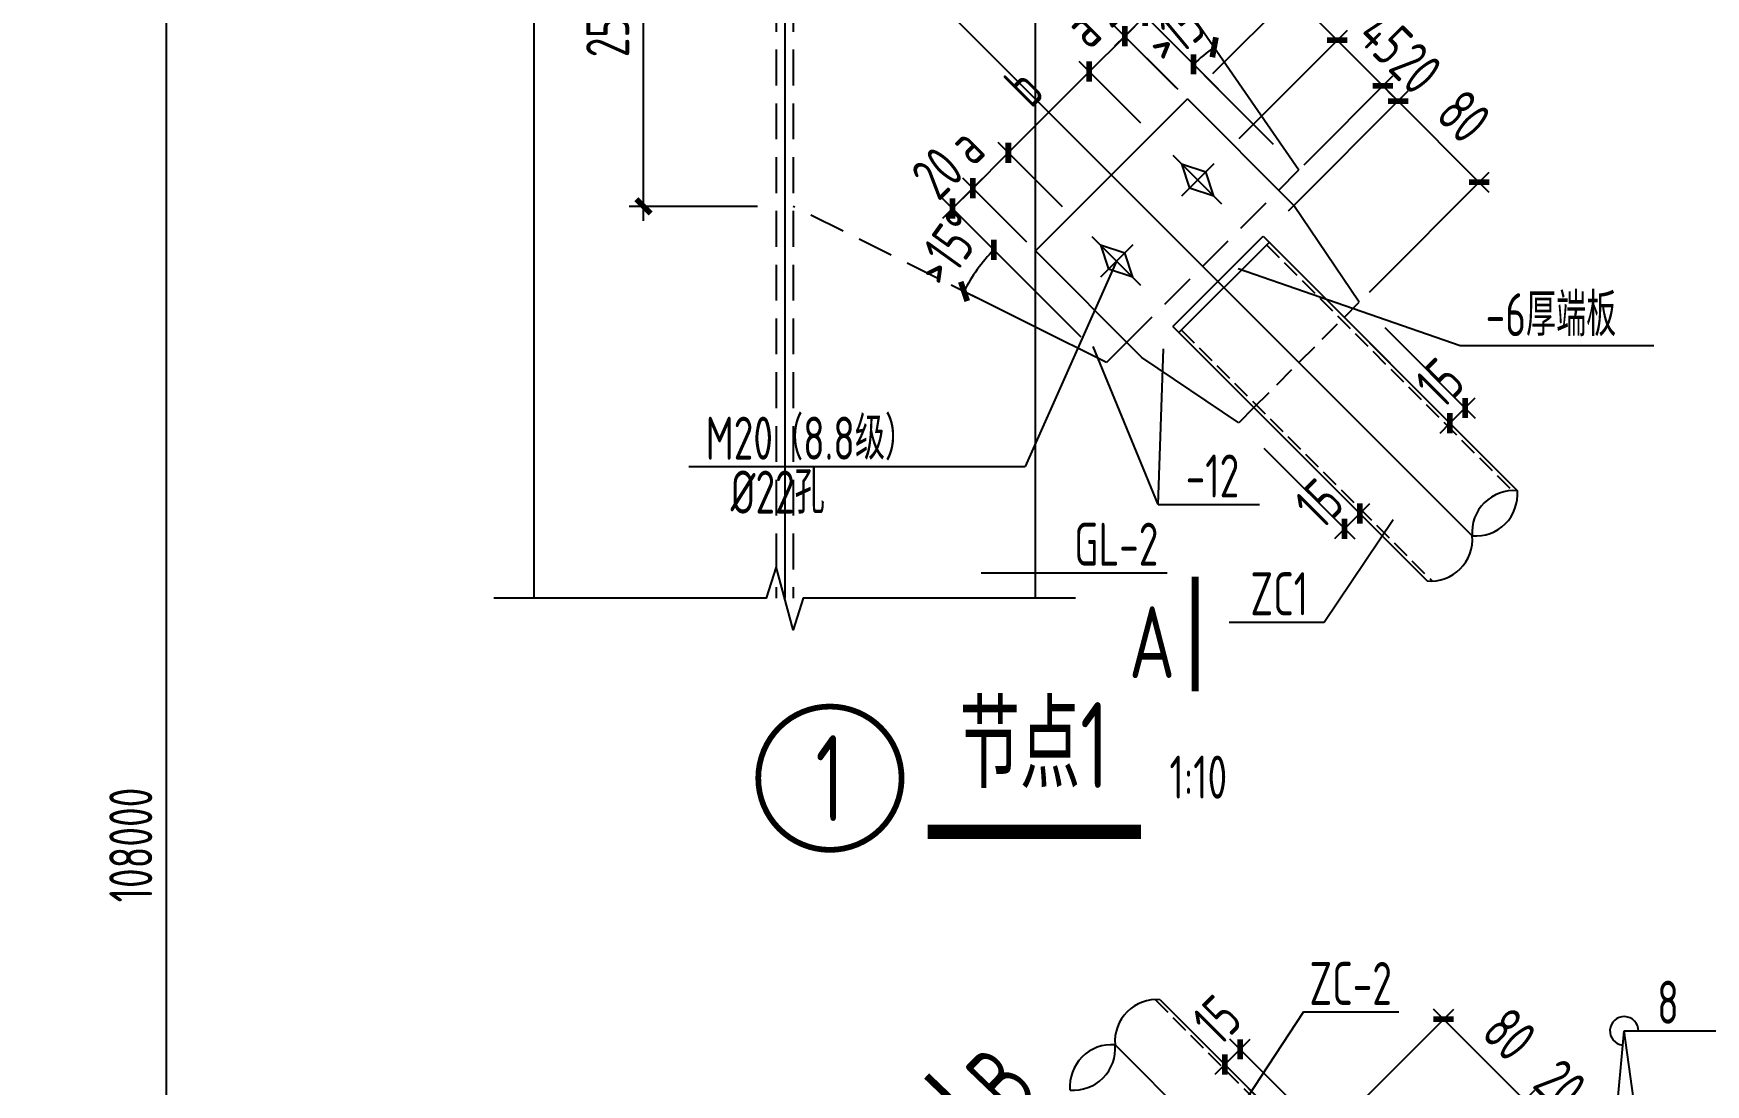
# Model space of a CAD drawing. Extents: x -32169 to 443031, y -120117 to 204739.
# Drawn here: x 263110 to 286443, y -43304 to -28643 of the extents above; entities that cross this region are included whole.
import ezdxf
from ezdxf.enums import TextEntityAlignment as Align

# ---------------------------------------------------------------- set-up
doc = ezdxf.new("R2010")
doc.units = 0
doc.header["$LTSCALE"] = 1000
doc.linetypes.add('DASH', pattern=[0.35, 0.25, -0.1])
doc.linetypes.add('DASHED', pattern=[0.75, 0.5, -0.25])
doc.layers.get('0').update_dxf_attribs({"linetype": 'CONTINUOUS'})
doc.layers.get('Defpoints').update_dxf_attribs({"linetype": 'CONTINUOUS'})
for name, color, linetype in [('BOLT', 20, 'CONTINUOUS'), ('DIM', 3, 'CONTINUOUS'), ('DOTE', 1, 'CONTINUOUS'), ('TEXT', 7, 'CONTINUOUS'), ('THICK', 6, 'CONTINUOUS'), ('THIN', 7, 'CONTINUOUS'), ('WELD', 7, 'CONTINUOUS')]:
    doc.layers.add(name, color=color, linetype=linetype)
doc.styles.add('TSSD_Dimension', font='Tssdeng.shx', dxfattribs={"width": 0.7, "bigfont": 'hztxt.shx'})
doc.styles.add('TSSD_Label', font='tssdeng.shx', dxfattribs={"width": 0.7, "bigfont": 'hztxt.shx'})
doc.styles.add('TSSD_Num', font='Tssdeng.shx', dxfattribs={"width": 0.7, "bigfont": 'hztxt.shx'})
doc.styles.add('TSSD_Rein', font='Tssdeng.shx', dxfattribs={"width": 0.7, "bigfont": 'hztxt.shx'})
doc.dimstyles.get("Standard").update_dxf_attribs({"dimtxt": 0.18, "dimasz": 0.18, "dimexe": 0.18, "dimexo": 0.0625, "dimgap": 0.09, "dimtad": 0, "dimtih": 1, "dimtoh": 1, "dimdec": 4, "dimzin": 0, "dimdsep": 46, "dimtxsty": 'Standard', "dimcen": 0.09, "dimadec": 0, "dimazin": 0, "dimtfac": 1, "dimtdec": 4, "dimtofl": 0, "dimtmove": 0, "dimatfit": 3, "dimfxl": 1, "dimtolj": 1, "dimtzin": 0, "dimarcsym": 0})
doc.dimstyles.new('TSSD_10_100', dxfattribs={"dimtxt": 300, "dimasz": 100, "dimexe": 100, "dimexo": 250, "dimgap": 100, "dimtad": 1, "dimdec": 0, "dimlfac": 0.1, "dimzin": 0, "dimdsep": 46, "dimtxsty": 'TSSD_Dimension', "dimblk": 'ARCHTICK', "dimblk1": 'ARCHTICK', "dimblk2": 'ARCHTICK', "dimcen": 0, "dimdle": 100, "dimclrt": 7, "dimadec": 0, "dimazin": 0, "dimtfac": 1, "dimtdec": 0, "dimtix": 1, "dimtmove": 2, "dimatfit": 3, "dimfxl": 1, "dimtolj": 1, "dimtzin": 0, "dimarcsym": 0})
doc.dimstyles.new('TSSD_200_200', dxfattribs={"dimtxt": 600, "dimasz": 200, "dimexe": 200, "dimexo": 500, "dimgap": 200, "dimtad": 1, "dimdec": 0, "dimzin": 0, "dimdsep": 46, "dimtxsty": 'TSSD_Dimension', "dimblk": 'ARCHTICK', "dimblk1": 'ARCHTICK', "dimblk2": 'ARCHTICK', "dimcen": 0, "dimdle": 200, "dimclrt": 7, "dimadec": 0, "dimazin": 0, "dimtfac": 1, "dimtdec": 0, "dimtix": 1, "dimtmove": 2, "dimatfit": 3, "dimfxl": 1, "dimtolj": 1, "dimtzin": 0, "dimarcsym": 0})

# ---------------------------------------------------------------- blocks, each defined once
blk = doc.blocks.new('_ArchTick')
at = {"color": 0, "linetype": 'ByBlock', "const_width": 0.4}
blk.add_lwpolyline([(-0.5, -0.5), (0.5, 0.5)], dxfattribs=at)
blk = doc.blocks.new('*D564')
at = {"layer": 'Defpoints', "color": 0}
for p in [(263110, 14037), (264969, 14037), (263110, -93963)]:
    blk.add_point(p, dxfattribs=at)
at = {"layer": 'DIM', "color": 0, "lineweight": -2}
for p, q in [((264969, -94163), (264969, 14237)), ((263610, 14037), (265169, 14037)), ((263610, -93963), (265169, -93963))]:
    blk.add_line(p, q, dxfattribs=at)
at = {"layer": 'DIM', "color": 0, "lineweight": -2, "xscale": 200, "yscale": 200, "zscale": 200}
for p, rotation in [((264969, 14037), 90), ((264969, -93963), 270)]:
    blk.add_blockref('_ArchTick', p, dxfattribs=dict(at, rotation=rotation))
at = {"layer": 'DIM', "color": 7, "insert": (264469, -39963), "char_height": 600, "attachment_point": 5, "rotation": 90, "style": 'TSSD_Dimension'}
blk.add_mtext('\\A1;108000', dxfattribs=at)
blk = doc.blocks.new('*D1200')
at = {"layer": 'Defpoints', "color": 0}
for p in [(5152, 16272), (5757, 15668), (5651, 15562)]:
    blk.add_point(p, dxfattribs=at)
at = {"layer": 'DIM', "color": 0, "lineweight": -2}
for p, q in [((5580, 15844), (5081, 16343)), ((5152, 16272), (5223, 16343)), ((5474, 15738), (4975, 16237)), ((5046, 16166), (5152, 16272)), ((5046, 16166), (4975, 16096))]:
    blk.add_line(p, q, dxfattribs=at)
at = {"layer": 'DIM', "color": 0, "lineweight": -2, "xscale": 100, "yscale": 100, "zscale": 100}
for p, rotation in [((5152, 16272), 225.0000000009433), ((5046, 16166), 45.00000000094333)]:
    blk.add_blockref('_ArchTick', p, dxfattribs=dict(at, rotation=rotation))
at = {"layer": 'DIM', "color": 7, "insert": (4991, 16478), "char_height": 300, "attachment_point": 5, "rotation": 45, "style": 'TSSD_Dimension'}
blk.add_mtext('\\A1;15', dxfattribs=at)
blk = doc.blocks.new('*D1213')
at = {"layer": 'Defpoints', "color": 0}
for p in [(7138, 15917), (6432, 15212), (6574, 15070)]:
    blk.add_point(p, dxfattribs=at)
at = {"layer": 'DIM', "color": 0, "lineweight": -2}
for p, q in [((6609, 15388), (7208, 15988)), ((7138, 15917), (7067, 15988)), ((7279, 15776), (7138, 15917)), ((6750, 15247), (7350, 15846)), ((7279, 15776), (7350, 15705))]:
    blk.add_line(p, q, dxfattribs=at)
at = {"layer": 'DIM', "color": 0, "lineweight": -2, "xscale": 100, "yscale": 100, "zscale": 100}
for p, rotation in [((7138, 15917), 315.0000000005895), ((7279, 15776), 135.0000000005895)]:
    blk.add_blockref('_ArchTick', p, dxfattribs=dict(at, rotation=rotation))
at = {"layer": 'DIM', "color": 7, "insert": (7385, 16023), "char_height": 300, "attachment_point": 5, "rotation": 315, "style": 'TSSD_Dimension'}
blk.add_mtext('\\A1;20', dxfattribs=at)
blk = doc.blocks.new('*D1214')
at = {"layer": 'Defpoints', "color": 0}
for p in [(6572, 16483), (5757, 15668), (6432, 15212)]:
    blk.add_point(p, dxfattribs=at)
at = {"layer": 'DIM', "color": 0, "lineweight": -2}
for p, q in [((5934, 15844), (6643, 16553)), ((7208, 15846), (6501, 16553)), ((6609, 15388), (7208, 15988))]:
    blk.add_line(p, q, dxfattribs=at)
at = {"layer": 'DIM', "color": 0, "lineweight": -2, "xscale": 100, "yscale": 100, "zscale": 100}
for p, rotation in [((6572, 16483), 135.0000000005895), ((7138, 15917), 315.0000000005895)]:
    blk.add_blockref('_ArchTick', p, dxfattribs=dict(at, rotation=rotation))
at = {"layer": 'DIM', "color": 7, "insert": (7032, 16377), "char_height": 300, "attachment_point": 5, "rotation": 315, "style": 'TSSD_Dimension'}
blk.add_mtext('\\A1;80', dxfattribs=at)
blk = doc.blocks.new('*D1224')
at = {"layer": 'Defpoints', "color": 0}
for p in [(276724, -26458), (276617, -26564), (277462, -27197)]:
    blk.add_point(p, dxfattribs=at)
at = {"layer": 'DIM', "color": 0, "lineweight": -2}
for p, q in [((276900, -26635), (277533, -27267)), ((276794, -26741), (277427, -27373)), ((277462, -27197), (277533, -27126)), ((277356, -27303), (277462, -27197)), ((277356, -27303), (277285, -27373))]:
    blk.add_line(p, q, dxfattribs=at)
at = {"layer": 'DIM', "color": 0, "lineweight": -2, "xscale": 100, "yscale": 100, "zscale": 100}
for p, rotation in [((277462, -27197), 224.9999999990567), ((277356, -27303), 44.99999999905667)]:
    blk.add_blockref('_ArchTick', p, dxfattribs=dict(at, rotation=rotation))
at = {"layer": 'DIM', "color": 7, "insert": (277179, -27126), "char_height": 300, "attachment_point": 5, "rotation": 45, "style": 'TSSD_Dimension'}
blk.add_mtext('\\A1;15', dxfattribs=at)
blk = doc.blocks.new('*D1225')
at = {"layer": 'Defpoints', "color": 0}
for p in [(277459, -25723), (277353, -25829), (278197, -26461)]:
    blk.add_point(p, dxfattribs=at)
at = {"layer": 'DIM', "color": 0, "lineweight": -2}
for p, q in [((277530, -26006), (278162, -26638)), ((277636, -25900), (278268, -26532)), ((278091, -26567), (278197, -26461)), ((278197, -26461), (278268, -26391)), ((278091, -26567), (278021, -26638))]:
    blk.add_line(p, q, dxfattribs=at)
at = {"layer": 'DIM', "color": 0, "lineweight": -2, "xscale": 100, "yscale": 100, "zscale": 100}
for p, rotation in [((278197, -26461), 224.9999999998113), ((278091, -26567), 44.99999999981134)]:
    blk.add_blockref('_ArchTick', p, dxfattribs=dict(at, rotation=rotation))
at = {"layer": 'DIM', "color": 7, "insert": (278021, -26285), "char_height": 300, "attachment_point": 5, "rotation": 45, "style": 'TSSD_Dimension'}
blk.add_mtext('\\A1;15', dxfattribs=at)
blk = doc.blocks.new('*D1226')
at = {"layer": 'Defpoints', "color": 0}
for p in [(275010, -24681), (275564, -25235), (275316, -25482)]:
    blk.add_point(p, dxfattribs=at)
at = {"layer": 'DIM', "color": 0, "lineweight": -2}
for p, q in [((274692, -24999), (275080, -24610)), ((275387, -25058), (274939, -24610)), ((275139, -25305), (274692, -24858))]:
    blk.add_line(p, q, dxfattribs=at)
at = {"layer": 'DIM', "color": 0, "lineweight": -2, "xscale": 100, "yscale": 100, "zscale": 100}
for p, rotation in [((275010, -24681), 45.00000000021561), ((274762, -24928), 225.0000000002156)]:
    blk.add_blockref('_ArchTick', p, dxfattribs=dict(at, rotation=rotation))
at = {"layer": 'DIM', "color": 7, "insert": (274709, -24628), "char_height": 300, "attachment_point": 5, "rotation": 45, "style": 'TSSD_Dimension'}
blk.add_mtext('\\A1;a', dxfattribs=at)
blk = doc.blocks.new('*D1227')
at = {"layer": 'Defpoints', "color": 0}
for p in [(275575, -24115), (276112, -24651), (275564, -25235)]:
    blk.add_point(p, dxfattribs=at)
at = {"layer": 'DIM', "color": 0, "lineweight": -2}
for p, q in [((274939, -24752), (275646, -24044)), ((275935, -24475), (275505, -24044)), ((275387, -25058), (274939, -24610))]:
    blk.add_line(p, q, dxfattribs=at)
at = {"layer": 'DIM', "color": 0, "lineweight": -2, "xscale": 100, "yscale": 100, "zscale": 100}
for p, rotation in [((275575, -24115), 44.99999999970085), ((275010, -24681), 224.9999999997008)]:
    blk.add_blockref('_ArchTick', p, dxfattribs=dict(at, rotation=rotation))
at = {"layer": 'DIM', "color": 7, "insert": (275116, -24221), "char_height": 300, "attachment_point": 5, "rotation": 45, "style": 'TSSD_Dimension'}
blk.add_mtext('\\A1;b', dxfattribs=at)
blk = doc.blocks.new('*D1228')
at = {"layer": 'Defpoints', "color": 0}
for p in [(275823, -23868), (276371, -24416), (276112, -24651)]:
    blk.add_point(p, dxfattribs=at)
at = {"layer": 'DIM', "color": 0, "lineweight": -2}
for p, q in [((275505, -24186), (275894, -23797)), ((276194, -24239), (275752, -23797)), ((275935, -24475), (275505, -24044))]:
    blk.add_line(p, q, dxfattribs=at)
at = {"layer": 'DIM', "color": 0, "lineweight": -2, "xscale": 100, "yscale": 100, "zscale": 100}
for p, rotation in [((275823, -23868), 44.99999999970085), ((275575, -24115), 224.9999999997008)]:
    blk.add_blockref('_ArchTick', p, dxfattribs=dict(at, rotation=rotation))
at = {"layer": 'DIM', "color": 7, "insert": (275522, -23815), "char_height": 300, "attachment_point": 5, "rotation": 45, "style": 'TSSD_Dimension'}
blk.add_mtext('\\A1;a', dxfattribs=at)
blk = doc.blocks.new('*D1229')
at = {"layer": 'Defpoints', "color": 0}
for p in [(277730, -24321), (276787, -25263), (277353, -25829)]:
    blk.add_point(p, dxfattribs=at)
at = {"layer": 'DIM', "color": 0, "lineweight": -2}
for p, q in [((276964, -25086), (277800, -24250)), ((278366, -24957), (277659, -24250)), ((277530, -25652), (278366, -24816))]:
    blk.add_line(p, q, dxfattribs=at)
at = {"layer": 'DIM', "color": 0, "lineweight": -2, "xscale": 100, "yscale": 100, "zscale": 100}
for p, rotation in [((277730, -24321), 135.0000000001769), ((278295, -24886), 315.0000000001769)]:
    blk.add_blockref('_ArchTick', p, dxfattribs=dict(at, rotation=rotation))
at = {"layer": 'DIM', "color": 7, "insert": (278189, -24427), "char_height": 300, "attachment_point": 5, "rotation": 315, "style": 'TSSD_Dimension'}
blk.add_mtext('\\A1;80', dxfattribs=at)
blk = doc.blocks.new('*D1230')
at = {"layer": 'Defpoints', "color": 0}
for p in [(277624, -24215), (276897, -24941), (276787, -25263)]:
    blk.add_point(p, dxfattribs=at)
at = {"layer": 'DIM', "color": 0, "lineweight": -2}
for p, q in [((277074, -24765), (277694, -24144)), ((277624, -24215), (277553, -24144)), ((276964, -25086), (277800, -24250)), ((277730, -24321), (277624, -24215)), ((277730, -24321), (277800, -24391))]:
    blk.add_line(p, q, dxfattribs=at)
at = {"layer": 'DIM', "color": 0, "lineweight": -2, "xscale": 100, "yscale": 100, "zscale": 100}
for p, rotation in [((277624, -24215), 315.0000000002992), ((277730, -24321), 135.0000000002992)]:
    blk.add_blockref('_ArchTick', p, dxfattribs=dict(at, rotation=rotation))
at = {"layer": 'DIM', "color": 7, "insert": (277853, -24091), "char_height": 300, "attachment_point": 5, "rotation": 315, "style": 'TSSD_Dimension'}
blk.add_mtext('\\A1;20', dxfattribs=at)
blk = doc.blocks.new('*D1231')
at = {"layer": 'Defpoints', "color": 0}
for p in [(277305, -23896), (276444, -24758), (276897, -24941)]:
    blk.add_point(p, dxfattribs=at)
at = {"layer": 'DIM', "color": 0, "lineweight": -2}
for p, q in [((276621, -24581), (277376, -23826)), ((277305, -23896), (277235, -23826)), ((277624, -24215), (277305, -23896)), ((277074, -24765), (277694, -24144)), ((277624, -24215), (277694, -24285))]:
    blk.add_line(p, q, dxfattribs=at)
at = {"layer": 'DIM', "color": 0, "lineweight": -2, "xscale": 100, "yscale": 100, "zscale": 100}
for p, rotation in [((277305, -23896), 315.0000000002992), ((277624, -24215), 135.0000000002992)]:
    blk.add_blockref('_ArchTick', p, dxfattribs=dict(at, rotation=rotation))
at = {"layer": 'DIM', "color": 7, "insert": (277641, -23879), "char_height": 300, "attachment_point": 5, "rotation": 315, "style": 'TSSD_Dimension'}
blk.add_mtext('\\A1;45', dxfattribs=at)
blk = doc.blocks.new('*D1232')
at = {"layer": 'Defpoints', "color": 0}
for p in [(276987, -23578), (276260, -24305), (276444, -24758)]:
    blk.add_point(p, dxfattribs=at)
at = {"layer": 'DIM', "color": 0, "lineweight": -2}
for p, q in [((276437, -24128), (277058, -23508)), ((276987, -23578), (276916, -23508)), ((277305, -23896), (276987, -23578)), ((276621, -24581), (277376, -23826)), ((277305, -23896), (277376, -23967))]:
    blk.add_line(p, q, dxfattribs=at)
at = {"layer": 'DIM', "color": 0, "lineweight": -2, "xscale": 100, "yscale": 100, "zscale": 100}
for p, rotation in [((276987, -23578), 315.0000000002992), ((277305, -23896), 135.0000000002992)]:
    blk.add_blockref('_ArchTick', p, dxfattribs=dict(at, rotation=rotation))
at = {"layer": 'DIM', "color": 7, "insert": (277323, -23561), "char_height": 300, "attachment_point": 5, "rotation": 315, "style": 'TSSD_Dimension'}
blk.add_mtext('\\A1;45', dxfattribs=at)
blk = doc.blocks.new('*D1233')
at = {"layer": 'Defpoints', "color": 0}
for p in [(275964, -23726), (276359, -24404), (277038, -24800)]:
    blk.add_point(p, dxfattribs=at)
at = {"layer": 'DIM', "color": 0, "lineweight": -2}
for p, q in [((276861, -24623), (275894, -23656)), ((275964, -23726), (276035, -23656)), ((276182, -24227), (275752, -23797)), ((275823, -23868), (275964, -23726)), ((275823, -23868), (275752, -23938))]:
    blk.add_line(p, q, dxfattribs=at)
at = {"layer": 'DIM', "color": 0, "lineweight": -2, "xscale": 100, "yscale": 100, "zscale": 100}
for p, rotation in [((275964, -23726), 224.9999999997008), ((275823, -23868), 44.9999999997008)]:
    blk.add_blockref('_ArchTick', p, dxfattribs=dict(at, rotation=rotation))
at = {"layer": 'DIM', "color": 7, "insert": (275717, -23620), "char_height": 300, "attachment_point": 5, "rotation": 45, "style": 'TSSD_Dimension'}
blk.add_mtext('\\A1;20', dxfattribs=at)
blk = doc.blocks.new('*D1234')
at = {"layer": 'Defpoints', "color": 0}
for p in [(274621, -25070), (275299, -25465), (275695, -26144)]:
    blk.add_point(p, dxfattribs=at)
at = {"layer": 'DIM', "color": 0, "lineweight": -2}
for p, q in [((274762, -24928), (274621, -25070)), ((275122, -25288), (274692, -24858)), ((274762, -24928), (274833, -24858)), ((275518, -25967), (274550, -24999)), ((274621, -25070), (274550, -25140))]:
    blk.add_line(p, q, dxfattribs=at)
at = {"layer": 'DIM', "color": 0, "lineweight": -2, "xscale": 100, "yscale": 100, "zscale": 100}
for p, rotation in [((274762, -24928), 224.9999999997008), ((274621, -25070), 44.99999999970084)]:
    blk.add_blockref('_ArchTick', p, dxfattribs=dict(at, rotation=rotation))
at = {"layer": 'DIM', "color": 7, "insert": (274515, -24822), "char_height": 300, "attachment_point": 5, "rotation": 45, "style": 'TSSD_Dimension'}
blk.add_mtext('\\A1;20', dxfattribs=at)
blk = doc.blocks.new('ts_idx1')
at = {"color": 0, "linetype": 'ByBlock', "lineweight": -2, "const_width": 0.04}
blk.add_lwpolyline([(-0.5, 0, 1), (0.5, 0, 1)], format="xyb", close=True, dxfattribs=at)
at = {"color": 0, "linetype": 'ByBlock', "lineweight": -2, "style": 'TSSD_Num', "width": 0.7}
blk.add_attdef('A', text='', height=0.6, dxfattribs=at).set_placement((0, 0), align=Align.MIDDLE_CENTER)
blk = doc.blocks.new('*D1235')
at = {"layer": 'Defpoints', "color": 0}
for p in [(274829, -25447), (275200, -25897), (275410, -25859), (275695, -26144), (275695, -26144)]:
    blk.add_point(p, dxfattribs=at)
at = {"layer": 'DIM', "color": 0, "lineweight": -2}
for p, q in [((275233, -25682), (274839, -25288)), ((274976, -25785), (274611, -25604))]:
    blk.add_line(p, q, dxfattribs=at)
blk.add_arc((275695, -26144), 1111, 135, 153.5191, dxfattribs=at)
at = {"layer": 'DIM', "color": 0, "lineweight": -2, "xscale": 100, "yscale": 100, "zscale": 100}
for p, rotation in [((274909, -25358), 44.99999999964507), ((274701, -25648), 243.5191273387949)]:
    blk.add_blockref('_ArchTick', p, dxfattribs=dict(at, rotation=rotation))
at = {"layer": 'DIM', "color": 7, "insert": (274590, -25349), "char_height": 300, "attachment_point": 5, "rotation": 54.2596, "style": 'TSSD_Dimension'}
blk.add_mtext('\\A1;>15°', dxfattribs=at)
blk = doc.blocks.new('*D1222')
at = {"layer": 'Defpoints', "color": 0}
for p in [(275450, -22505), (276396, -23982), (276898, -24660), (277038, -24800), (277144, -24906)]:
    blk.add_point(p, dxfattribs=at)
at = {"layer": 'DIM', "color": 0, "lineweight": -2}
blk.add_line((276721, -24483), (276232, -23994), dxfattribs=at)
blk.add_arc((277038, -24800), 1040, 124.6892, 135, dxfattribs=at)
at = {"layer": 'DIM', "color": 0, "lineweight": -2, "xscale": 100, "yscale": 100, "zscale": 100}
for p, rotation in [((276446, -23945), 34.6892286607963), ((276302, -24064), 225.0000000000008)]:
    blk.add_blockref('_ArchTick', p, dxfattribs=dict(at, rotation=rotation))
at = {"layer": 'DIM', "color": 7, "insert": (276211, -23809), "char_height": 300, "attachment_point": 5, "rotation": 39.8446, "style": 'TSSD_Dimension'}
blk.add_mtext('\\A1;>15°', dxfattribs=at)
blk = doc.blocks.new('*D1223')
at = {"layer": 'Defpoints', "color": 0}
for p in [(272465, -22555), (273450, -22555), (273510, -25055)]:
    blk.add_point(p, dxfattribs=at)
at = {"layer": 'DIM', "color": 0, "lineweight": -2}
for p, q in [((272465, -25155), (272465, -22455)), ((273200, -22555), (272365, -22555)), ((273260, -25055), (272365, -25055))]:
    blk.add_line(p, q, dxfattribs=at)
at = {"layer": 'DIM', "color": 0, "lineweight": -2, "xscale": 100, "yscale": 100, "zscale": 100}
for p, rotation in [((272465, -22555), 90), ((272465, -25055), 270)]:
    blk.add_blockref('_ArchTick', p, dxfattribs=dict(at, rotation=rotation))
at = {"layer": 'DIM', "color": 7, "insert": (272215, -23805), "char_height": 300, "attachment_point": 5, "rotation": 90, "style": 'TSSD_Dimension'}
blk.add_mtext('\\A1;250', dxfattribs=at)
blk = doc.blocks.new('A$C69D05C27')
at = {"linetype": 'DASH', "ltscale": 0.5}
blk.add_line((4558.5, 16618.5), (6156.4, 15020.6), dxfattribs=at)
at = {"ltscale": 0.5}
blk.add_line((4594.7, 16617.6), (6216.5, 14995.8), dxfattribs=at)
for centre, start, end in [((4569.6, 16328.1), 85.03623, 184.96377), ((4254.9, 16013.4), 85.03623, 184.96377), ((3990.6, 16277.8), 265.03623, 4.96377)]:
    blk.add_arc(centre, 290.6, start, end, dxfattribs=at)
at = {"layer": 'DOTE', "ltscale": 0.3}
blk.add_line((4280.1, 16302.9), (9881, 10702), dxfattribs=at)
at = {"layer": 'TEXT', "ltscale": 99}
for q in [(5150.3, 15858.1), (6259, 16532.7)]:
    blk.add_line((5595.7, 16532.7), q, dxfattribs=at)
at = {"layer": 'THICK', "const_width": 50}
blk.add_lwpolyline([(3542.1, 15531.9), (2965.2, 16086.2)], dxfattribs=at)
at = {"layer": 'WELD'}
blk.add_line((7832.5, 16400.1), (8888.9, 16400.1), dxfattribs=at)
blk.add_arc((7832.5, 16400.1), 100, 0, 263.31572, dxfattribs=at)
at = {"layer": 'TEXT', "ltscale": 99, "style": 'TSSD_Rein', "width": 0.7}
blk.add_text('ZC-2', height=300, dxfattribs=at).set_placement((5636, 16581.5))
at = {"layer": 'TEXT', "style": 'TSSD_Label', "width": 0.7}
blk.add_text('8', height=300, dxfattribs=at).set_placement((8062.2, 16450.1))
at = {"layer": 'THICK', "style": 'TSSD_Label', "width": 0.7}
blk.add_text('B', height=500, rotation=46.146, dxfattribs=at).set_placement((3566.7, 15774.1))
at = {"layer": 'DIM'}
dim = blk.add_linear_dim(base=(5152.2, 16272.3), p1=(5650.8, 15561.5), p2=(5756.9, 15667.6), angle=45, dimstyle='TSSD_10_100', dxfattribs=at)
dim.commit()
dim.dimension.update_dxf_attribs({"geometry": '*D1200', "text_midpoint": (4991.4, 16477.6), "dimtype": 129})
for base, p1, p2, picture, middle in [((6572, 16482.7), (6432.2, 15211.5), (5756.9, 15667.6), '*D1214', (7031.6, 16376.6)), ((7137.6, 15917), (6573.6, 15070.1), (6432.2, 15211.5), '*D1213', (7385.1, 16023))]:
    dim = blk.add_linear_dim(base=base, p1=p1, p2=p2, angle=315, dimstyle='TSSD_10_100', dxfattribs=at)
    dim.commit()
    dim.dimension.update_dxf_attribs({"geometry": picture, "text_midpoint": middle})
at = {"layer": 'THIN'}
for points in [[(7668, 14608.8), (7832.5, 16400.1)], [(8185.9, 13868.1), (7832.5, 16400.1)]]:
    blk.add_leader(points, dimstyle='Standard', override={"dimasz": 200}, dxfattribs=at)
blk = doc.blocks.new('A$C39EC65B8')
at = {"color": 7}
for p, q in [((-5815, 11951.3), (-5815, 3999.6)), ((-2315, 3999.6), (-2315, 11951.3)), ((-1820.1, 5644.4), (-2315, 5891))]:
    blk.add_line(p, q, dxfattribs=at)
at = {"color": 7, "linetype": 'DASHED', "ltscale": 0.5}
for p, q in [((-4125, 11951.3), (-4125, 3999.6)), ((-4005, 11951.3), (-4005, 3999.6)), ((-1678.6, 5785.8), (-618, 6846.5)), ((-2315, 5891), (-4005, 6732.9))]:
    blk.add_line(p, q, dxfattribs=at)
for p, q in [((-1545.4, 8532.2), (-476.6, 6987.9)), ((-2315, 6422.2), (-1254.4, 7482.9)), ((-511.9, 6740.4), (-1254.4, 7482.9)), ((-618, 6846.5), (-476.6, 6987.9)), ((-55.8, 6065.1), (-511.9, 6740.4)), ((-2315, 6422.2), (-1572.6, 5679.8)), ((-1356.9, 5895.4), (-727.6, 6524.8)), ((-1314.5, 5853), (-685.1, 6482.3)), ((-161.9, 5959.1), (-55.8, 6065.1)), ((-1678.6, 5785.8), (-1820.1, 5644.4)), ((-897.3, 5223.7), (-1572.6, 5679.8)), ((-791.2, 5329.8), (-897.3, 5223.7))]:
    blk.add_line(p, q)
at = {"ltscale": 0.5}
for p, q in [((-727.6, 6524.8), (1047.1, 4750.1)), ((-1356.9, 5895.4), (417.7, 4120.8))]:
    blk.add_line(p, q, dxfattribs=at)
at = {"linetype": 'DASH', "ltscale": 0.5}
for p, q in [((-702.8, 6464.7), (1010.8, 4751)), ((-1296.8, 5870.7), (454, 4119.9))]:
    blk.add_line(p, q, dxfattribs=at)
at = {"color": 7, "linetype": 'DASHED', "ltscale": 0.3}
blk.add_line((-791.2, 5329.8), (-161.9, 5959.1), dxfattribs=at)
at = {"ltscale": 0.5}
for centre, start, end in [((1021.9, 4460.6), 85.03623, 184.96377), ((757.5, 4725), 265.03623, 4.96377), ((442.9, 4410.3), 265.03623, 4.96377)]:
    blk.add_arc(centre, 290.6, start, end, dxfattribs=at)
at = {"layer": 'BOLT'}
for p, q in [((-1014, 6747.5), (-1353.4, 7086.9)), ((-1296.8, 7030.3), (-1127.1, 6973.8)), ((-1296.8, 7030.3), (-1240.2, 6860.6)), ((-1070.5, 7030.3), (-1296.8, 6804.1)), ((-1070.5, 6804.1), (-1127.1, 6973.8)), ((-1070.5, 6804.1), (-1240.2, 6860.6)), ((-1579.6, 6181.8), (-1919, 6521.2)), ((-1862.5, 6464.7), (-1692.8, 6408.1)), ((-1862.5, 6464.7), (-1805.9, 6295)), ((-1636.2, 6464.7), (-1862.5, 6238.4)), ((-1636.2, 6238.4), (-1692.8, 6408.1)), ((-1636.2, 6238.4), (-1805.9, 6295))]:
    blk.add_line(p, q, dxfattribs=at)
at = {"layer": 'DOTE', "ltscale": 0.3}
for p, q in [((-4065, 11951.3), (-4065, 3999.6)), ((-4065, 9232.9), (732.4, 4435.5))]:
    blk.add_line(p, q, dxfattribs=at)
at = {"layer": 'TEXT', "ltscale": 99}
for p, q in [((-1749.3, 6351.5), (-2387.8, 4919.4, 112.2)), ((-900.1, 6301), (648.9, 5762.7)), ((-1458, 4654), (-1913.1, 5756.2)), ((-1458, 4654), (-1422.2, 5740)), ((648.9, 5762.7), (1998.8, 5762.7)), ((-1458, 4654), (-751.3, 4654)), ((-300, 3832.2), (181, 4550.3)), ((-2694.8, 4178.3), (-1397.1, 4178.3)), ((-963.3, 3832.2), (-300, 3832.2))]:
    blk.add_line(p, q, dxfattribs=at)
at = {"layer": 'TEXT'}
blk.add_line((-4734.6, 4919.4, 112.2), (-2387.8, 4919.4, 112.2), dxfattribs=at)
at = {"layer": 'TEXT', "ltscale": 99, "const_width": 100}
blk.add_lwpolyline([(-3066.3, 2370.7), (-1579.8, 2370.7)], dxfattribs=at)
at = {"layer": 'THICK', "const_width": 50}
blk.add_lwpolyline([(-1201.5, 4150.6), (-1201.5, 3350.6)], dxfattribs=at)
at = {"layer": 'THIN'}
blk.add_lwpolyline([(-2035, 3999.6), (-3935, 3999.6), (-4005, 3779.6), (-4125, 4219.6), (-4195, 3999.6), (-6095, 3999.6)], dxfattribs=at)
ref = blk.add_blockref('ts_idx1', (-3749.3, 2745), dxfattribs=dict(at, xscale=999.9999800000004, yscale=999.9999800000004, zscale=999.9999800000004))
ref.add_attrib('1', '1', dxfattribs={"height": 600, "style": 'TSSD_Num', "width": 0.7}).set_placement((-3749.3, 2745), align=Align.MIDDLE_CENTER)
at = {"layer": 'TEXT', "ltscale": 99, "style": 'TSSD_Rein', "width": 0.7}
for s, p in [('-6厚端板', (825.7, 5828.1)), ('-12', (-1266.9, 4702.8)), ('GL-2', (-2045.3, 4227.1)), ('ZC1', (-815.6, 3881.1))]:
    blk.add_text(s, height=300, dxfattribs=at).set_placement(p)
at = {"layer": 'TEXT', "style": 'TSSD_Rein', "width": 0.7}
for s, p in [('M20（8.8级）', (-4616, 4966.5, 112.2)), ('%%c22孔', (-4442.2, 4590.4, 112.2))]:
    blk.add_text(s, height=300, dxfattribs=at).set_placement(p)
at = {"layer": 'TEXT', "ltscale": 99, "style": 'TSSD_Rein', "width": 0.7}
blk.add_text('节点1', height=600, dxfattribs=at).set_placement((-2322.7, 2495.7), align=Align.BOTTOM_CENTER)
blk.add_text('1:10', height=300, dxfattribs=at).set_placement((-1380.2, 2512.3), align=Align.BOTTOM_LEFT)
at = {"layer": 'THICK', "style": 'TSSD_Label', "width": 0.75}
blk.add_text('A', height=500, dxfattribs=at).set_placement((-1662.8, 3444.1))
at = {"layer": 'DIM'}
for base, p1, p2, angle, picture, middle in [((-5049.2, 9232.9), (-4005, 6732.9), (-4065, 9232.9), 90, '*D1223', (-5299.2, 7982.9)), ((-1550.3, 8061.7), (-1155.5, 7384.1), (-476.6, 6987.9), 225, '*D1233', (-1797.8, 8167.8)), ((-2893.9, 6718.2), (-2216.2, 6323.4), (-1820.1, 5644.4), 45, '*D1234', (-2999.9, 6965.7))]:
    dim = blk.add_linear_dim(base=base, p1=p1, p2=p2, angle=angle, dimstyle='TSSD_10_100', dxfattribs=at)
    dim.commit()
    dim.dimension.update_dxf_attribs({"geometry": picture, "text_midpoint": middle, "insert": (-277514.7, 31788)})
for base, line1, line2, picture, middle in [((-1118.9, 7806.4), ((-2065, 9282.9), (-476.6, 6987.9)), ((-370.5, 6881.9), (-616.5, 7127.9)), '*D1222', (-1303.4, 7978.7)), ((-2685.3, 6340.7), ((-1820.1, 5644.4), (-2315, 5891)), ((-2104.8, 5929.2), (-1820.1, 5644.4)), '*D1235', (-2924.4, 6439.2))]:
    dim = blk.add_angular_dim_2l(base=base, line1=line1, line2=line2, text='>15°', dimstyle='TSSD_10_100', dxfattribs=at)
    dim.commit()
    dim.dimension.update_dxf_attribs({"geometry": picture, "text_midpoint": middle, "insert": (-277514.7, 31788)})
for base, p1, p2, angle, text, picture, middle in [((-527.5, 8209.7), (-1070.5, 7030.3), (-1254.4, 7482.9), 315, '45', '*D1232', (-191.7, 8227.4)), ((-1691.8, 7920.3), (-1403, 7136.6), (-1143.6, 7372.2), 225, 'a', '*D1228', (-1992.3, 7973.3)), ((-209.3, 7891.5), (-618, 6846.5), (-1070.5, 7030.3), 315, '45', '*D1231', (126.5, 7909.2)), ((108.9, 7573.3), (-727.6, 6524.8), (-618, 6846.5), 315, '20', '*D1230', (338.7, 7697.1)), ((-1939.3, 7672.8), (-1951.1, 6553.3), (-1403, 7136.6), 225, 'b', '*D1227', (-2398.9, 7566.7))]:
    dim = blk.add_linear_dim(base=base, p1=p1, p2=p2, angle=angle, text=text, dimstyle='TSSD_10_100', dxfattribs=at)
    dim.commit()
    dim.dimension.update_dxf_attribs({"geometry": picture, "text_midpoint": middle, "insert": (-277514.7, 31788)})
dim = blk.add_aligned_dim(p1=(-161.9, 5959.1), p2=(-727.6, 6524.8), distance=-1332.9, dimstyle='TSSD_10_100', dxfattribs=at)
dim.commit()
dim.dimension.update_dxf_attribs({"geometry": '*D1229', "text_midpoint": (674.6, 7361.2), "insert": (-277514.7, 31788)})
dim = blk.add_aligned_dim(p1=(-2198.6, 6305.8), p2=(-1951.1, 6553.3), distance=783.2, text='a', dimstyle='TSSD_10_100', dxfattribs=at)
dim.commit()
dim.dimension.update_dxf_attribs({"geometry": '*D1226', "text_midpoint": (-2805.5, 7160.2), "insert": (-277514.7, 31788)})
for base, p1, p2, picture, middle in [((682.7, 5326.6), (-161.9, 5959.1), (-55.8, 6065.1), '*D1225', (505.9, 5503.4)), ((-52.7, 4591.3), (-897.3, 5223.7), (-791.2, 5329.8), '*D1224', (-335.6, 4662))]:
    dim = blk.add_linear_dim(base=base, p1=p1, p2=p2, angle=45, dimstyle='TSSD_10_100', dxfattribs=at)
    dim.commit()
    dim.dimension.update_dxf_attribs({"geometry": picture, "text_midpoint": middle, "dimtype": 129, "insert": (-277514.7, 31788)})

msp = doc.modelspace()

# ---------------------------------------------------------------- block references
at = {"layer": 'TEXT', "xscale": 2, "yscale": 2, "zscale": 2}
for name, p in [('A$C39EC65B8', (281723.18205, -44520.98365)), ('A$C69D05C27', (269643.844, -75356.92011))]:
    msp.add_blockref(name, p, dxfattribs=at)

# ---------------------------------------------------------------- dimensions: what is measured, and where the dimension line sits
at = {"layer": 'DIM'}
dim = msp.add_linear_dim(base=(264969.3088, 14037.3647), p1=(263110.45573, -93962.6353), p2=(263110.45573, 14037.3647), angle=90, dimstyle='TSSD_200_200', dxfattribs=at)
dim.commit()
dim.dimension.update_dxf_attribs({"geometry": '*D564', "text_midpoint": (264469.3088, -39962.6353)})

doc.saveas('drawing.dxf')
